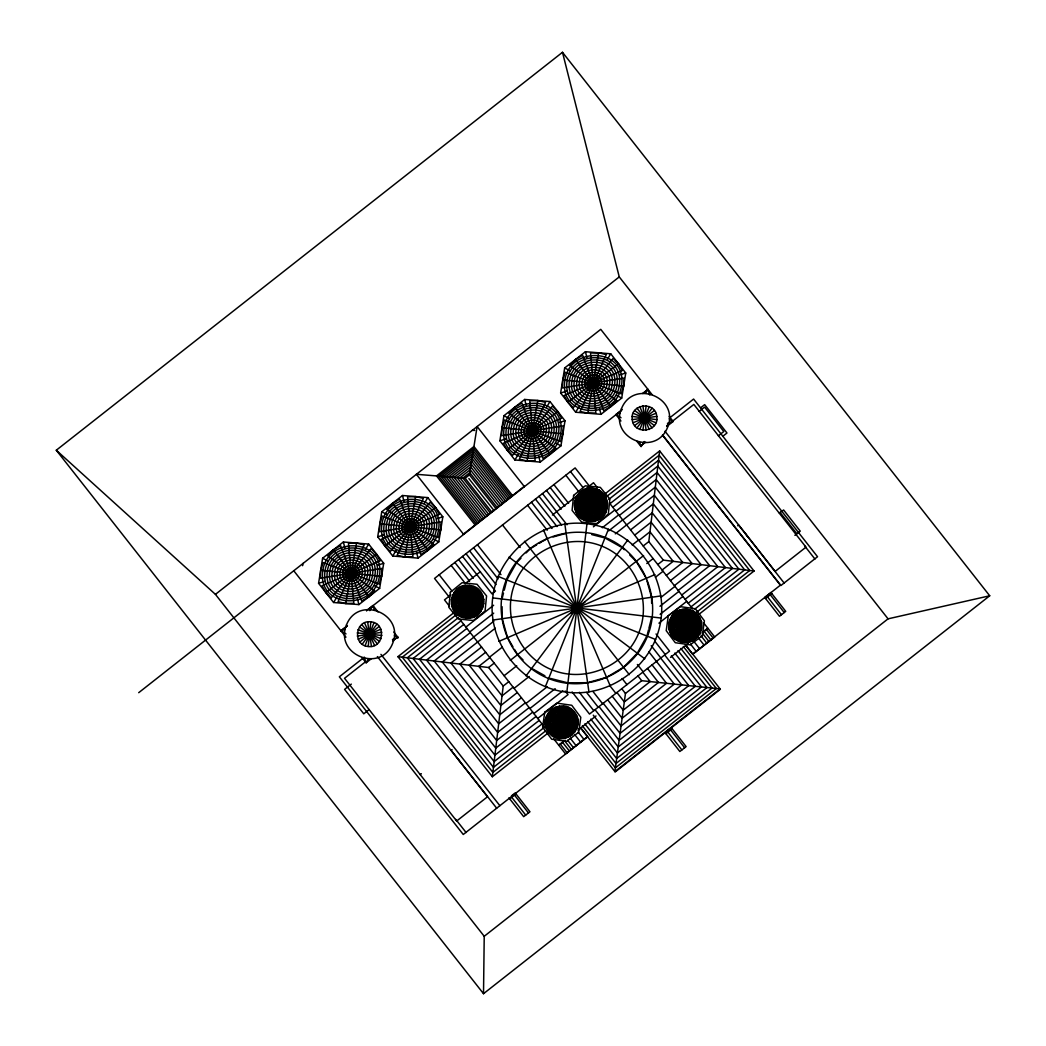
<?xml version="1.0" encoding="UTF-8"?>
<svg xmlns="http://www.w3.org/2000/svg" width="1046" height="1046" viewBox="0 0 1046 1046"><rect width="100%" height="100%" fill="white"/><g stroke="black" fill="none" stroke-linecap="round" stroke-linejoin="round"><path stroke-width="1.5" d="M632.242 419.629C629.574 403.926 655.345 400.553 656.81 416.413C659.477 432.116 633.706 435.489 632.242 419.629L656.81 416.413M483.514 993.7L484.22 936.288L215.424 594.363L56.288 450.225L562.486 52.3L989.712 595.775L483.514 993.7L56.288 450.225M320.677 570.279L320.311 578.19L381.947 568.409L381.594 576.32L379.162 584.047L323.109 562.539L320.677 570.253L381.594 576.333M379.803 523.798L379.45 531.708L441.085 521.928L440.719 529.838L438.287 537.566L382.235 516.057L379.803 523.771L440.719 529.851M501.988 427.749L501.622 435.659L563.258 425.879L562.905 433.789L560.473 441.517L504.42 420.008L501.988 427.722L562.905 433.802M562.735 379.986L562.382 387.896L624.017 378.116L623.651 386.026L621.219 393.767L565.167 372.258L562.748 379.96L623.651 386.039M606.105 510.069L605.843 512.723C593.801 531.106 564.945 514.057 578.02 495.294C589.683 478.427 616.473 498.484 603.555 514.436M606.379 507.415L606.994 501.269M368.218 646.506L370.859 621.86C386.759 622.958 383.987 648.795 368.218 646.506C352.332 645.408 355.104 619.572 370.859 621.86M465.627 618.016L469.523 585.433C448.695 582.138 444.602 616.303 465.627 618.016C486.442 621.311 490.535 587.159 469.523 585.433M574.515 712.248C562.186 695.145 535.068 716.314 548.666 732.435C560.996 749.537 588.114 728.369 574.515 712.248L492.339 776.733L503.204 686.058L488.626 667.518L397.938 656.653L454.291 612.355M566.814 692.204C611.858 697.891 656.012 663.177 661.124 618.068C666.799 573.025 632.098 528.871 586.989 523.758C541.946 518.084 497.791 552.785 492.679 597.894C486.991 642.937 521.706 687.091 566.814 692.204L576.817 608.72C574.542 606.876 579.471 607.425 576.817 608.72M576.987 607.255L586.989 523.758M588.833 521.156L592.742 488.574C571.914 485.279 567.821 519.444 588.833 521.156C609.661 524.451 613.754 490.299 592.742 488.574M698.976 614.303L754.048 571.011L663.373 560.146L648.795 541.606L659.647 450.931L604.588 494.209M559.584 738.62L563.598 706.063M683.116 642.166L687.13 609.609C666.315 606.249 662.105 640.387 683.116 642.166C703.932 645.539 708.142 611.387 687.13 609.609M642.898 430.311L646.153 405.743M625.456 693.472L614.917 771.582L720.093 688.896L641.708 680.698L625.456 693.472L621.729 688.726M699.839 634.334L700.637 628.738M701.291 624.187L701.657 621.546M463.64 534.428L416.36 474.296L465.156 478.231L469.432 474.871L477.12 426.533L524.399 486.665M318.572 583.302L322.613 558.237L343.376 541.985L368.663 544.077L383.699 563.297L379.646 588.362L358.896 604.601L333.596 602.509L318.572 583.302L324.652 581.432M377.698 536.82L381.751 511.755L402.501 495.503L427.801 497.595L442.824 516.816L438.784 541.88L418.021 558.119L392.734 556.027L377.698 536.82L383.79 534.951M499.883 440.771L503.924 415.707L524.687 399.454L549.974 401.546L565.01 420.767L560.957 445.831L540.207 462.07L514.907 459.979L499.883 440.771L505.963 438.902M560.63 393.008L564.683 367.944L585.433 351.704L610.733 353.796L625.756 373.004L621.716 398.068L600.966 414.321L575.666 412.229L560.63 393.008L566.723 391.139M404.867 557.034L415.654 496.589L423.355 498.406L397.166 555.217L404.854 557.034L412.935 556.786L407.587 496.837L415.641 496.589M527.053 460.985L537.84 400.54L545.541 402.357L519.352 459.168L527.04 460.985L535.121 460.75L529.773 400.788L537.827 400.54M302.621 565.69L303.039 563.376M502.002 599.018L503.492 593.147M504.25 590.206L506.865 579.929L516.515 562.761L520.96 558.224M648.507 629.875L646.925 636.033L637.275 653.201L623.521 667.296M648.899 628.332L651.802 616.957M557.949 720.733C560.878 738.711 572.79 710.404 557.923 720.851M559.819 721.217C560.499 729.65 566.749 717.138 559.728 721.583M561.584 722.341L557.047 720.498M683.365 624.776C684.032 633.196 690.282 620.683 683.26 625.142M685.13 625.887L680.58 624.057M365.08 645.748L374.01 622.632M461.469 616.957L473.668 586.505M584.688 520.097L596.887 489.646M545.358 686.725L576.621 608.667M577.17 607.295L608.445 529.237M555.439 737.548L567.743 707.135M678.972 641.093L691.275 610.681M639.773 429.461L649.278 406.58M333.596 602.509L336.877 597.044M365.394 549.542L368.663 544.077M392.734 556.027L396.003 550.562M424.519 503.061L427.801 497.595M514.907 459.979L518.188 454.513M546.705 407.012L549.974 401.546M575.666 412.229L578.935 406.763M607.451 359.262L610.733 353.796M369.813 610.655L372.977 605.556L377.998 611.962M368.48 658.993L366.113 662.811L362.086 657.686M645.578 393.218L647.945 389.4L649.814 395.087M644.244 441.556L641.093 446.655L639.694 442.38M362.243 644.192L376.848 624.174M457.743 614.852L477.407 588.597M580.948 517.992L600.613 491.738M526.046 675.886L576.464 608.576M577.34 607.399L627.744 540.089M551.713 735.443L571.469 709.24M675.245 638.988L695.002 612.799M636.975 427.853L652.076 408.202M465.745 601.908L468.124 599.188M588.963 505.048L591.343 502.328M526.138 552.916L530.283 548.679L536.65 544.901M333.399 549.791L327.45 555.557L374.808 591.042L368.872 596.795L361.694 600.992L340.578 545.607L333.426 549.778L368.859 596.808M392.525 503.309L386.589 509.075L433.946 544.561L427.997 550.314L420.819 554.511L399.703 499.125L392.551 503.296L427.984 550.327M514.724 407.247L550.17 454.278L543.005 458.462L521.889 403.076L514.737 407.247L508.761 413.026L556.119 448.512L550.183 454.265M575.457 359.497L569.521 365.263L616.879 400.749L610.929 406.515L603.751 410.699L582.635 355.313L575.483 359.484L610.916 406.528M576.098 496.732L578.294 494.941M359.902 641.969L379.188 626.41M215.424 594.363L619.258 276.902L562.486 52.3M138.7 692.687L600.744 329.346L651.985 394.525M463.43 534.166L524.19 486.403M346.017 633.915L340.918 630.751L347.324 625.717M366.558 610.603L372.977 605.556L374.363 609.831M622.305 409.561L615.898 414.595L620.932 421.002M642.819 393.427L647.945 389.4L642.924 393.492M340.983 630.843L347.377 625.822M366.545 610.759L621.259 410.529M363.668 657.673L339.349 676.801L463.26 834.486L587.551 736.776M669.283 418.178L693.603 399.049L817.527 556.72L780.917 585.512L663.033 435.528M365.499 661.791L344.526 678.292L456.684 821.018L487.528 796.751L377.371 656.587M450.904 594.834L444.485 599.881L449.492 606.262M465.039 583.733L480.454 571.613M552.393 515.063L578.085 494.863M585.786 488.809L593.5 482.742L597.501 487.841M392.695 640.95L397.702 637.014M645.63 442.118L640.623 446.054L636.687 441.046M666.681 425.787L693.838 404.436L805.995 547.15L775.138 571.417L664.981 431.24M371.238 658.784L366.113 662.811L364.256 657.11M666.733 426.493L673.153 421.446L669.113 416.321M700.545 407.875L704.664 404.632L726.97 433.005L722.851 436.247M351.312 684.11L344.592 689.392L363.773 713.817L369.199 709.541M699.159 411.392L704.599 407.116L723.793 431.54L718.367 435.803M454.683 611.858L480.467 591.591M577.889 514.998L603.686 494.732M456.187 614.773L402.265 657.176L492.862 772.419L545.502 731.036M606.484 496.628L659.137 455.245L749.734 570.488L697.081 611.884M458.423 617.611L407.325 657.777L493.464 767.359L544.561 727.192M608.707 499.465L658.522 460.305L744.674 569.887L694.845 609.047M460.959 620.84L413.092 658.47L494.157 761.593L542.024 723.963M609.962 503.701L657.829 466.071L738.907 569.194L691.04 606.824M463.783 624.436L419.511 659.242L494.928 755.173L539.2 720.367M612.799 507.297L657.071 472.504L732.475 568.423L688.203 603.228M465.862 627.09L493.647 605.242M593.409 526.818L614.878 509.951M466.882 628.385L426.559 660.078L495.765 748.125L536.088 716.418M615.898 511.246L656.221 479.552L725.427 567.586L685.104 599.28M469.719 631.98L493.712 613.126M602.313 527.746L618.722 514.841M470.242 632.647L434.182 660.994L496.68 740.503L532.741 712.156M619.245 515.508L655.306 487.161L717.804 566.671L681.757 595.017M473.681 637.014L493.882 621.141M608.798 530.806L622.684 519.888M473.825 637.197L442.314 661.974L497.661 732.37L529.158 707.606M622.828 520.058L654.338 495.294L709.672 565.703L678.174 590.467M495.32 628.162L450.904 662.994L498.68 723.78L525.38 702.794M615.283 533.852L653.305 503.884L701.082 564.67L674.395 585.655M481.565 647.043L459.9 664.079L499.766 714.784L521.418 697.76M630.568 529.904L652.233 512.88L692.099 563.585L670.434 580.622M485.658 652.273L469.223 665.191L500.877 705.462L517.312 692.53M634.674 535.134L651.109 522.202L682.763 562.473L666.328 575.392M489.528 657.176L502.158 647.252M632.229 545.005L638.531 540.037M489.894 657.646L478.82 666.341L502.028 695.865L513.089 687.157M638.897 540.507L649.958 531.799L673.166 561.323L662.105 570.031M488.626 667.518L494.196 663.125M643.212 545.986L648.795 541.606M510.213 660.405L576.32 608.432M577.484 607.53L643.591 555.557M570.384 613.571L584.871 602.182M504.107 675.716L516.724 665.792M646.794 563.546L653.109 558.59M503.204 686.058L508.787 681.678M657.79 564.539L663.373 560.146M514.057 688.373L529.198 676.474M655.489 577.196L663.059 571.247M420.191 774.589L421.329 773.7M452.016 749.577L451.088 750.296L496.667 808.205M737.692 525.746L738.62 525.014L784.108 583.001M525.942 703.5L547.398 686.621M661.059 597.279L674.945 586.361M529.904 708.534L555.151 688.686M659.974 606.288L678.906 591.395M779.322 513.076L781.728 511.18M781.872 511.35L783.611 509.977L800.242 531.133L794.882 535.343M533.865 713.581L562.905 690.752M660.144 614.303L682.868 596.442M537.709 718.471L568.017 694.649L565.128 690.988M658.941 623.168L686.725 601.332M565.18 740.202L558.76 745.249L565.533 753.905L587.604 736.606L580.818 727.964L578.412 729.847M578.02 730.095L596.011 715.961M670.512 657.398L688.281 643.421M702.624 632.15L707.763 628.11L703.736 622.985M692.727 654.09L780.381 585.185L662.432 435.136M484.22 936.288L888.054 618.84L989.712 595.775M603.15 495.176L605.451 497.791M688.307 643.748L685.888 645.644L692.674 654.299L714.732 637.001L707.959 628.358L702.18 632.882L708.953 641.538M511.442 795.888L515.207 792.933L529.956 811.761L523.68 816.665L508.944 797.85M509.729 798.869L516.005 793.953M765.502 598.469L771.778 593.566M665.91 733.704L672.173 728.787M672.199 635.981L698.048 615.793M634.687 425.565L654.365 410.49M567.847 402.226L618.552 363.786L613.1 358.36L573.3 407.665L567.86 402.239L564.121 395.493L622.278 370.532L618.552 363.799M507.088 449.989L557.793 411.549L552.353 406.11L512.54 455.415L507.101 450.002L503.361 443.243L561.519 418.282L557.806 411.549M384.915 546.038L435.62 507.598L430.168 502.158L390.354 551.464L384.915 546.051L381.189 539.291L439.333 514.331L435.62 507.598M325.777 592.52L376.482 554.079L380.208 560.813L322.05 585.773L325.777 592.507L331.229 597.946L371.042 548.64L376.482 554.066M676.579 612.799L678.841 611.099M539.2 543.384L541.75 541.867M543.122 541.057L547.215 538.625M622.213 668.067L606.588 677.337L589.081 682.24M684.502 627.613L687.719 625.966M560.97 724.067L564.186 722.407M358.216 639.198L380.875 629.169M575.705 511.324L605.869 498.406M452.487 608.184L482.651 595.266M498.916 641.355L576.228 608.275M577.575 607.687L654.888 574.607M670.028 632.294L700.232 619.48M546.483 728.748L576.686 715.935M633.065 422.754L655.973 413.288M620.173 413.196L615.898 414.595L620.997 417.746M667.453 423.316L673.153 421.446L669.322 419.08M340.918 630.751L345.193 629.365M392.472 639.472L398.173 637.615L393.767 632.006M619.677 374.873L625.756 373.004M558.917 422.636L565.01 420.767M436.744 518.685L442.824 516.816M377.606 565.167L383.699 563.297M594.69 382.365L593.2 383.006M533.944 430.128L532.44 430.769M411.758 526.177L410.267 526.818M352.633 572.659L351.129 573.3M591.068 506.852C597.083 501.112 583.433 504.185 591.448 506.852M591.356 508.787C605.059 496.85 574.725 501.635 591.474 508.787M553.046 536.99L566.174 533.316M467.863 603.712C473.864 597.972 460.214 601.045 468.229 603.712M468.137 605.647C481.84 593.71 451.519 598.495 468.255 605.647M357.301 636.099L381.79 632.268M574.555 507.192L607.02 502.538M451.336 604.052L483.814 599.397M492.941 620.043L576.176 608.092M577.627 607.883L660.863 595.932M668.878 628.162L701.369 623.612M545.345 724.617L577.837 720.066M598.574 352.79L590.532 353.025L595.867 412.987L587.813 413.235M345.755 603.516L353.81 603.267L348.462 543.319L356.516 543.07L345.742 603.516L338.041 601.698L364.23 544.888L356.542 543.083M590.781 504.865L591.487 509.716M467.575 601.725L468.268 606.575M587.617 682.659L567.926 682.881L550.288 678.383M472.334 430.285L474.675 430.429M593.657 489.319L598.966 489.855L601.005 492.352M357.222 632.869L381.868 635.51M574.502 502.917L607.072 506.813M492.679 597.894L576.163 607.896M577.627 608.066L661.124 618.068M451.284 599.776L483.853 603.673M668.839 623.887L701.408 627.901M545.306 720.341L577.876 724.342M632.242 416.4L656.81 419.655M683.744 609.766L686.385 610.145M689.693 610.616L693.903 611.217M591.735 534.584L604.954 537.958M357.98 629.718L381.097 638.648M575.562 498.772L606.013 510.971M498.158 576.438L576.215 607.713M577.588 608.262L655.646 639.524M452.343 595.632L482.794 607.831M669.924 619.742L700.336 632.046M546.378 716.196L576.791 728.487M633.078 413.275L655.96 422.78M564.683 367.944L570.018 370.755M616.382 395.257L621.716 398.068M503.924 415.707L509.258 418.518M555.635 443.02L560.957 445.831M381.751 511.755L387.072 514.567M433.449 539.069L438.784 541.88M322.613 558.237L327.947 561.048M374.324 585.551L379.646 588.362M606.275 538.703L622.122 547.607L624.292 549.712M533.002 669.113L544.888 675.781M394.342 635.249L398.173 637.615M359.536 626.881L379.554 641.486M577.654 495.033L603.921 514.697M508.997 557.139L576.307 607.543M577.484 608.419L644.794 658.836M454.448 591.892L480.702 611.557M672.029 616.016L698.218 635.772M548.496 712.47L574.685 732.213M634.7 410.477L654.351 425.578M629.705 555.008L636.203 561.362L645.474 577M523.013 659.895L517.587 654.6L514.501 649.396M361.759 624.54L377.318 643.826M745.353 533.617L747.55 536.376M619.258 276.902L888.054 618.84M780.107 512.462L796.869 533.787M804.622 545.894L814.952 559.035M659.647 450.931L754.048 571.011M609.53 503.152L692.727 608.981M589.839 486.638L575.117 467.915L434.548 578.425L449.257 597.135M570.475 471.563L583.223 487.789M580.648 491.973L600.927 517.757M565.834 475.224L578.582 491.437M685.418 644.781L720.367 689.249L615.192 771.935L580.674 728.016M683.326 646.48L716.366 688.503L615.414 767.856L582.387 725.846M553.883 484.612L568.593 503.322M680.854 648.442L711.986 688.046L616.002 763.502L584.871 723.897M550.17 487.528L564.879 506.251M678.017 650.651L707.004 687.523L616.669 758.533L587.682 721.662M674.827 653.083L701.448 686.947L617.415 753.002L590.794 719.125M546.443 490.456L561.166 509.167M656.051 633.968L669.545 651.135L589.499 714.065L572.136 691.994M671.401 655.842L695.355 686.307L618.238 746.922L593.291 715.189M542.469 493.581L566.984 524.778M654.652 641.015L665.256 654.508M664.668 654.966L688.765 685.614L619.127 740.359L595.03 709.711M539.017 496.301L561.571 525M651.2 645.709L660.837 657.986M660.68 658.104L681.731 684.882L620.069 733.364L599.018 706.573M535.434 499.112L557.008 526.569M531.446 502.25L552.053 528.452M648.716 651.632L674.304 684.11L621.076 725.963L603.228 703.265M527.602 505.27L547.215 530.23M652.063 664.877L666.537 683.3L622.122 718.21L607.648 699.8M512.514 495.582L473.943 446.511L436.535 475.917L475.106 524.987M647.487 668.472L658.47 682.45L623.207 710.182L612.211 696.205M511.272 496.562L473.603 448.656L438.692 476.1L476.361 524.007M509.938 497.608L473.237 450.931L440.994 476.283L477.682 522.961M508.539 498.72L472.857 453.336L443.412 476.479L479.094 521.862M637.393 664.498L643.185 671.859M642.78 672.173L650.181 681.587L624.318 701.918L616.918 692.504M507.062 499.87L472.452 455.847L445.962 476.675L480.559 520.699M505.532 501.073L472.034 458.462L448.603 476.898L482.088 519.496M503.95 502.315L471.602 461.181L451.336 477.12L483.67 518.254M637.982 675.951L641.708 680.698M502.328 503.597L471.171 463.966L454.147 477.342L485.305 516.972M500.655 504.904L470.713 466.804L457.024 477.577L486.965 515.665M498.968 506.238L470.255 469.706L459.939 477.813L488.652 514.344M524.477 541.292L576.451 607.399M577.353 608.563L629.326 674.67M497.255 507.585L469.785 472.635L462.894 478.048L490.365 512.998M469.432 474.871L495.948 508.604M468.843 478.532L494.013 510.553M502.511 524.987L520.163 547.45M465.156 478.231L491.685 511.965M622.122 678.501L626.946 684.633M610.066 685.98L615.859 693.341M477.421 544.718L500.969 574.659M592.964 691.484L602.614 703.749M473.577 547.738L498.092 578.935M586.623 692.504L598.194 707.227M469.589 550.876L496.079 584.57M579.314 692.295L593.788 710.692M466.006 553.687L495.438 591.121L491.986 593.84L462.554 556.407M458.566 559.532L473.289 578.255M454.853 562.46L469.562 581.171M451.14 565.376L464.869 582.844M457.429 588.833L477.708 614.617M439.189 574.764L451.95 590.99M459.259 618.683L543.724 726.12M553.726 738.842L558.76 745.249L564.539 740.712L571.312 749.367M397.938 656.653L492.339 776.733M380.94 654.351L499.87 805.695M293.717 570.711L345.951 637.171M455.781 819.384L466.111 832.524M770.274 594.729L784.225 612.538M767.516 596.9L781.467 614.695M706.442 629.548L713.215 638.204M704.18 631.313L710.953 639.969M701.016 635.798L706.821 643.212M698.375 637.851L704.193 645.264M693.864 641.394L699.669 648.808M690.478 644.048L696.283 651.462M670.669 729.964L684.62 747.772M667.91 732.122L681.861 749.93M578.177 732.03L583.982 739.444M574.79 734.684L580.595 742.098M570.279 738.215L576.085 745.628M567.638 740.28L573.443 747.694M562.539 742.294L569.312 750.936M560.277 744.059L567.05 752.702M514.501 795.13L528.452 812.925M511.742 797.287L525.693 815.096M675.036 612.956L695.224 638.818M551.49 709.41L571.678 735.273M457.847 758.873L460.018 761.671M636.988 408.188L652.063 427.853M694.701 612.276L697.094 615.466M508.317 638.975L512.958 646.781M364.531 622.854L374.56 645.513M584.335 489.79L597.24 519.94M543.528 529.995L576.608 607.308L564.84 524.02M577.196 608.654L610.276 685.967M461.116 586.649L474.021 616.8M678.723 610.786L691.524 640.989M555.191 707.24L567.991 737.443M639.786 406.567L649.252 429.475M647.069 581.223L651.566 597.266L651.645 603.32M507.545 637.668L502.224 618.709L502.093 606.706M585.433 351.704L586.884 357.549M599.515 408.463L600.966 414.321M524.687 399.454L526.138 405.312M538.755 456.226L540.207 462.07M402.501 495.503L403.952 501.361M416.57 552.275L418.021 558.119M343.376 541.985L344.827 547.843M357.444 598.757L358.896 604.601M367.63 621.939L371.461 646.428M588.453 488.626L593.121 521.104M577 608.707L588.95 691.942M465.235 585.485L469.902 617.964M682.842 609.648L687.405 642.139M559.309 706.102L563.872 738.581M642.911 405.73L646.127 430.311M322.835 570.475C316.65 608.563 374.546 611.112 379.437 576.124C385.621 538.036 327.725 535.474 322.835 570.475M325.071 570.698C319.383 605.765 372.69 608.118 377.188 575.888C382.888 540.821 329.568 538.468 325.071 570.698M327.398 570.933C322.207 602.875 370.768 605.019 374.873 575.666C380.051 543.724 331.49 541.58 327.398 570.933M329.791 571.168C325.136 599.881 368.78 601.803 372.468 575.418C377.135 546.705 333.478 544.783 329.791 571.168M332.262 571.417C327.62 596.194 367.46 598.6 369.996 575.182C374.651 550.392 334.812 547.986 332.262 571.417M334.812 571.665C330.784 593.121 365.263 595.2 367.46 574.921C371.487 553.478 337.008 551.399 334.812 571.665M337.4 571.927C334.014 589.957 363.014 591.709 364.858 574.659C368.244 556.629 339.257 554.877 337.4 571.927M340.055 572.188C337.335 586.741 360.713 588.153 362.204 574.398C364.936 559.858 341.545 558.446 340.055 572.188M342.761 572.463C340.708 583.459 358.373 584.518 359.497 574.136C361.563 563.14 343.899 562.068 342.761 572.463M345.52 572.737C344.134 580.112 355.993 580.831 356.751 573.862C358.137 566.474 346.278 565.768 345.52 572.737M348.305 573.012C353.417 584.518 356.987 562.931 348.305 573.012M381.96 523.994C375.776 562.081 433.672 564.631 438.562 529.642C444.746 491.555 386.85 488.992 381.96 523.994M384.209 524.216C378.508 559.283 431.828 561.637 436.326 529.407C442.013 494.34 388.707 491.986 384.209 524.216M386.523 524.451C381.345 556.394 429.906 558.538 433.998 529.184C439.189 497.242 390.629 495.098 386.523 524.451M388.929 524.687C384.261 553.399 427.919 555.321 431.606 528.936C436.26 500.223 392.616 498.301 388.929 524.687M391.4 524.935C386.745 549.712 426.585 552.118 429.135 528.701C433.776 503.911 393.937 501.505 391.4 524.935M393.937 525.184C389.91 546.64 424.388 548.719 426.585 528.439C430.612 506.996 396.133 504.917 393.937 525.184M396.539 525.445C393.152 543.475 422.139 545.228 423.996 528.178C427.383 510.147 398.382 508.395 396.539 525.445M399.193 525.707C396.46 540.259 419.851 541.671 421.342 527.916C424.061 513.377 400.683 511.965 399.193 525.707M401.899 525.981C399.834 536.977 417.498 538.036 418.635 527.655C420.688 516.659 403.024 515.586 401.899 525.981M404.645 526.256C403.259 533.63 415.118 534.349 415.877 527.38C417.262 519.993 405.403 519.274 404.645 526.256M407.443 526.53C412.542 538.036 416.112 516.449 407.443 526.53M504.146 427.945C497.961 466.032 555.857 468.582 560.748 433.593C566.932 395.506 509.023 392.943 504.146 427.945M506.382 428.167C500.694 463.234 554.001 465.588 558.499 433.371C564.199 398.291 510.879 395.937 506.382 428.167M508.709 428.402C503.518 460.345 552.079 462.489 556.184 433.136C561.362 401.193 512.802 399.049 508.709 428.402M511.102 428.638C506.447 457.35 550.091 459.272 553.779 432.887C558.446 404.187 514.789 402.252 511.102 428.638M513.573 428.886C508.931 453.663 548.771 456.069 551.307 432.652C555.962 407.862 516.123 405.456 513.573 428.886M516.123 429.135C512.095 450.591 546.574 452.67 548.771 432.39C552.798 410.947 518.319 408.868 516.123 429.135M518.711 429.396C515.325 447.427 544.325 449.179 546.169 432.129C549.555 414.098 520.568 412.346 518.711 429.396M521.366 429.658C518.646 444.21 542.024 445.622 543.515 431.867C546.247 417.328 522.856 415.916 521.366 429.658M524.072 429.932C522.019 440.928 539.684 441.987 540.808 431.606C542.874 420.61 525.21 419.538 524.072 429.932M526.831 430.207C525.445 437.581 537.304 438.3 538.062 431.331C539.448 423.944 527.589 423.238 526.831 430.207M529.616 430.481C534.728 441.987 538.298 420.414 529.616 430.481M564.892 380.182C558.708 418.269 616.617 420.832 621.494 385.83C627.678 347.743 569.782 345.193 564.892 380.182M567.141 380.404C561.441 415.484 614.76 417.838 619.258 385.608C624.946 350.541 571.639 348.187 567.141 380.404M569.455 380.639C564.278 412.582 612.838 414.726 616.931 385.373C622.122 353.43 573.561 351.286 569.455 380.639M571.861 380.875C567.194 409.587 610.851 411.523 614.538 385.137C619.193 356.425 575.548 354.489 571.861 380.875M574.332 381.123C569.678 405.913 609.517 408.319 612.067 384.889C616.709 360.112 576.869 357.706 574.332 381.123M576.869 381.385C572.842 402.828 607.321 404.907 609.53 384.64C613.544 363.184 579.066 361.105 576.869 381.385M579.471 381.646C576.085 399.677 605.072 401.429 606.928 384.379C610.315 366.335 581.315 364.596 579.471 381.646M582.125 381.908C579.392 396.447 602.784 397.859 604.274 384.117C607.007 369.565 583.616 368.153 582.125 381.908M584.832 382.169C582.766 393.165 600.443 394.237 601.568 383.843C603.634 372.847 585.956 371.788 584.832 382.169M587.577 382.444C586.191 389.831 598.064 390.537 598.809 383.568C600.195 376.194 588.336 375.475 587.577 382.444M590.375 382.731C595.475 394.224 599.044 372.651 590.375 382.731M450.342 592.298L448.826 607.308L458.357 618.984L473.367 620.5L485.056 610.969L486.573 595.945L477.028 584.269L462.018 582.753L450.342 592.298M573.613 495.386L572.097 510.396L581.628 522.085L596.651 523.601L608.327 514.057L609.844 499.047L600.299 487.358L585.289 485.841L573.613 495.386M544.744 712.208L542.626 727.153L551.687 739.208L566.618 741.339L578.686 732.265L580.805 717.334L571.744 705.265L556.812 703.147L544.744 712.208M668.342 615.715L666.21 630.66L675.285 642.715L690.216 644.833L702.284 635.772L704.403 620.84L695.342 608.772L680.397 606.654L668.342 615.715M598.6 352.79L587.8 413.235L580.099 411.418L606.288 354.607L598.613 352.79M346.461 624.946C334.158 654.783 380.927 673.519 392.629 643.434C404.933 613.584 358.163 594.847 346.461 624.946M452.761 595.789C444.419 614.538 475.485 626.972 482.389 607.661C490.731 588.924 459.665 576.477 452.761 595.789M453.363 596.037C445.361 614.015 475.159 625.953 481.788 607.412C489.79 589.447 459.979 577.51 453.363 596.037M454.147 596.351C446.59 613.335 474.74 624.606 480.99 607.098C488.547 590.127 460.41 578.843 454.147 596.351M455.115 596.743C448.106 612.498 474.23 622.958 480.022 606.719C487.044 590.964 460.92 580.491 455.115 596.743M456.252 597.188C449.872 611.518 473.616 621.036 478.898 606.262C485.279 591.931 461.521 582.426 456.252 597.188M457.533 597.697C451.872 610.406 472.936 618.84 477.617 605.752C483.265 593.043 462.214 584.609 457.533 597.697M458.959 598.273C454.095 609.177 472.177 616.421 476.192 605.176C481.042 594.272 462.973 587.041 458.959 598.273M460.502 598.887C456.514 607.844 471.354 613.78 474.649 604.562C478.623 595.619 463.796 589.669 460.502 598.887M462.149 599.554C459.102 606.405 470.465 610.956 472.988 603.895C476.035 597.044 464.685 592.494 462.149 599.554M506.369 579.732C491.019 617.388 510.814 663.622 548.653 678.514C586.296 693.864 632.542 674.069 647.422 636.23C662.785 598.587 642.989 552.34 605.15 537.461C567.494 522.098 521.261 541.893 506.369 579.732M514.998 583.184C501.518 616.238 518.894 656.823 552.105 669.885C585.159 683.365 625.743 665.988 638.805 632.778C652.286 599.724 634.909 559.139 601.698 546.077C568.645 532.597 528.06 549.974 514.998 583.184M576.581 499.177C568.579 517.155 598.377 529.093 604.993 510.553C612.995 492.588 583.197 480.65 576.581 499.177M577.366 499.491C569.809 516.476 597.959 527.746 604.209 510.239C611.766 493.267 583.616 481.984 577.366 499.491M578.333 499.87C571.312 515.639 597.436 526.099 603.241 509.86C610.263 494.091 584.139 483.631 578.333 499.87M579.458 500.328C573.077 514.658 596.835 524.177 602.117 509.402C608.484 495.072 584.74 485.566 579.458 500.328M580.739 500.838C575.091 513.547 596.155 521.98 600.822 508.892C606.484 496.183 585.42 487.75 580.739 500.838M582.164 501.413C577.314 512.318 595.396 519.561 599.41 508.317C604.261 497.412 586.178 490.182 582.164 501.413M583.72 502.028C579.732 510.984 594.559 516.92 597.854 507.702C601.842 498.759 587.015 492.81 583.72 502.028M585.368 502.695C582.321 509.546 593.683 514.096 596.207 507.035C599.253 500.184 587.891 495.634 585.368 502.695M621.442 408.777C609.125 438.627 655.907 457.364 667.61 427.265C679.913 397.428 633.144 378.691 621.442 408.777M546.797 716.353C538.389 735.077 569.416 747.615 576.385 728.33C584.792 709.606 553.765 697.067 546.797 716.353M547.398 716.602C539.331 734.553 569.102 746.583 575.784 728.081C583.838 710.129 554.079 698.087 547.398 716.602M548.182 716.915C540.573 733.874 568.684 745.236 574.986 727.755C582.609 710.809 554.498 699.434 548.182 716.915M549.15 717.308C542.076 733.05 568.174 743.601 574.032 727.375C581.092 711.633 555.008 701.082 549.15 717.308M550.274 717.765C543.855 732.069 567.573 741.666 572.894 726.918C579.327 712.614 555.609 703.017 550.274 717.765M551.556 718.288C545.868 730.971 566.893 739.47 571.613 726.395C577.314 713.712 556.289 705.2 551.556 718.288M552.981 718.864C548.091 729.742 566.148 737.051 570.201 725.819C575.091 714.941 557.034 707.632 552.981 718.864M554.524 719.491C550.51 728.421 565.324 734.41 568.645 725.192C572.659 716.262 557.858 710.273 554.524 719.491M556.184 720.158C553.112 726.996 564.448 731.585 566.997 724.525C570.07 717.687 558.721 713.097 556.184 720.158M670.329 619.912C661.922 638.622 692.949 651.174 699.918 631.876C708.325 613.165 677.298 600.613 670.329 619.912M670.931 620.147C662.876 638.099 692.635 650.141 699.316 631.627C707.384 613.675 677.612 601.646 670.931 620.147M671.715 620.474C664.105 637.419 692.217 648.795 698.532 631.313C706.142 614.355 678.03 602.993 671.715 620.474M672.683 620.853C665.622 636.596 691.707 647.147 697.564 630.921C704.625 615.192 678.54 604.64 672.683 620.853M673.82 621.311C667.387 635.628 691.105 645.212 696.44 630.463C702.86 616.159 679.142 606.562 673.82 621.311M675.101 621.834C669.401 634.517 690.425 643.029 695.159 629.94C700.846 617.258 679.822 608.759 675.101 621.834M676.514 622.409C671.624 633.301 689.68 640.597 693.733 629.365C698.623 618.487 680.567 611.191 676.514 622.409M678.056 623.037C674.055 631.967 688.856 637.955 692.191 628.751C696.205 619.807 681.391 613.819 678.056 623.037M679.717 623.704C676.644 630.542 687.993 635.131 690.53 628.084C693.603 621.232 682.267 616.643 679.717 623.704M681.482 624.292C684.424 642.257 696.322 613.95 681.456 624.41M770.98 592.546L764.704 597.449L779.453 616.277L785.729 611.361L770.98 592.546M671.375 727.768L665.112 732.684L679.848 751.499L686.124 746.596L671.375 727.768M605.229 496.301L602.561 492.888A16.566 16.566 0 0 0 575.352 499.217A16.566 16.566 0 0 0 592.585 521.209A16.566 16.566 0 0 0 605.229 496.301M699.565 617.323L696.898 613.924A16.566 16.566 0 0 0 669.688 620.239A16.566 16.566 0 0 0 686.921 642.231A16.566 16.566 0 0 0 699.565 617.323"/></g></svg>
